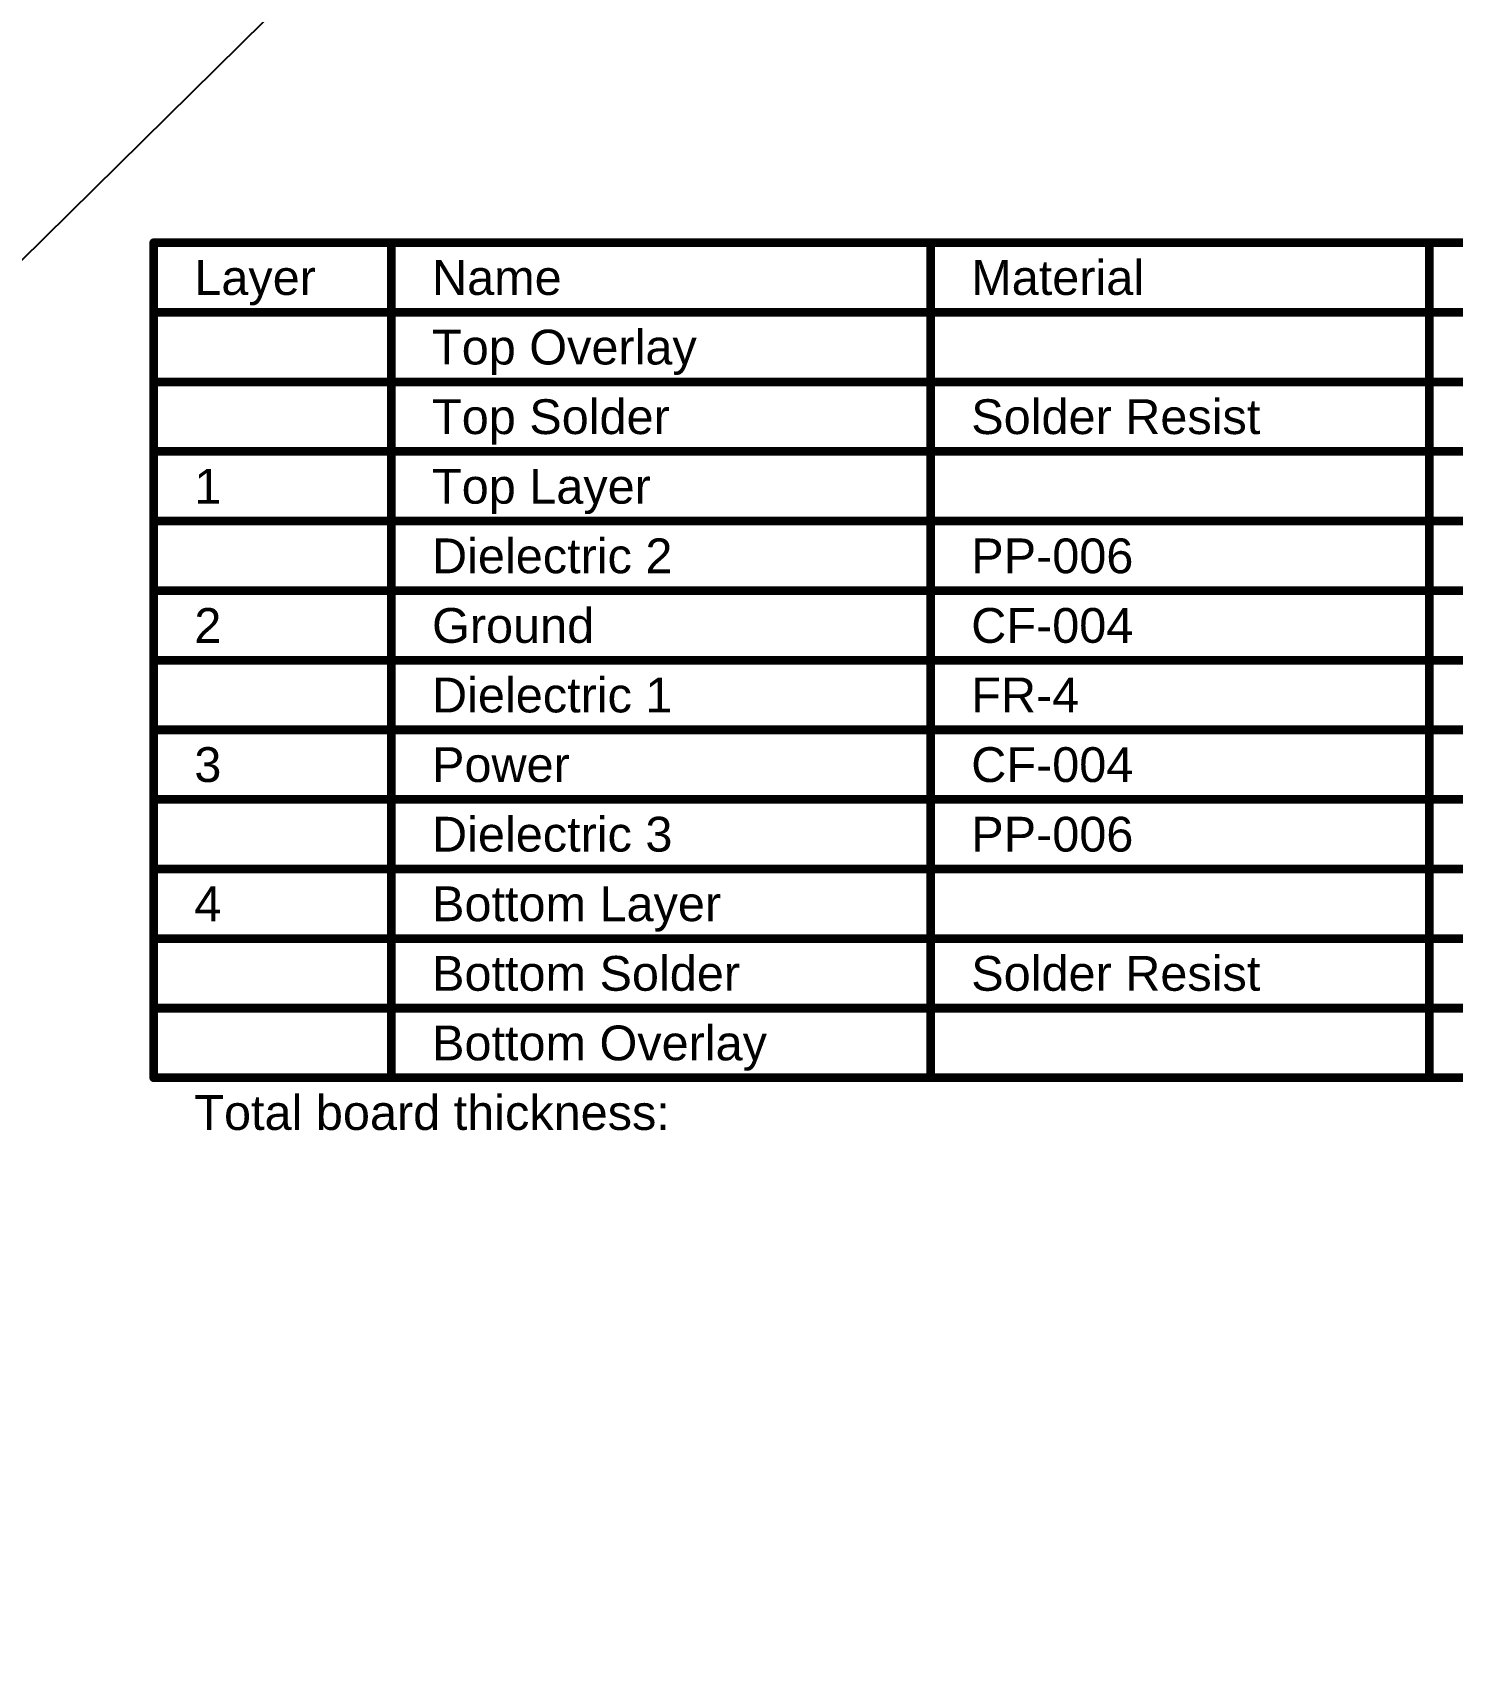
# Model space of a CAD drawing. Header units: inches. Extents: x -18 to 5357, y -8 to 5291.
# Drawn here: x 70.3 to 132.5, y 14.6 to 86.3 of the extents above; entities that cross this region are included whole.
import ezdxf

# ---------------------------------------------------------------- set-up
doc = ezdxf.new("R2010")
doc.units = ezdxf.units.IN
doc.layers.add('Fabrication', color=76, linetype='Continuous')
doc.layers.add('Top Solder', color=216, linetype='Continuous')
doc.styles.add('Arial', font='', dxfattribs={"height": 0.2})
doc.styles.get('Arial').set_extended_font_data('Arial')

# ---------------------------------------------------------------- blocks, each defined once
blk = doc.blocks.new('14_VSON__4_3__21')
at = {"layer": 'Top Solder'}
blk.add_line((-0.868, -2.278), (-5350.816, -5279.07), dxfattribs=at)

msp = doc.modelspace()

# ---------------------------------------------------------------- linework, layer by layer
at = {"layer": 'Fabrication'}
for points in [[(75.58, 77.089, 0.381, 0.381, 0), (190.865, 77.089, 0.381, 0.381, 0)], [(75.58, 40.513, 0.381, 0.381, 0), (75.58, 77.089, 0.381, 0.381, 0)], [(85.991, 40.513, 0.381, 0.381, 0), (85.991, 77.089, 0.381, 0.381, 0)], [(109.607, 40.513, 0.381, 0.381, 0), (109.607, 77.089, 0.381, 0.381, 0)], [(131.445, 40.513, 0.381, 0.381, 0), (131.445, 77.089, 0.381, 0.381, 0)], [(75.58, 74.041, 0.381, 0.381, 0), (190.865, 74.041, 0.381, 0.381, 0)], [(75.58, 70.993, 0.381, 0.381, 0), (85.991, 70.993, 0.381, 0.381, 0)], [(85.991, 70.993, 0.381, 0.381, 0), (109.607, 70.993, 0.381, 0.381, 0)], [(109.607, 70.993, 0.381, 0.381, 0), (131.445, 70.993, 0.381, 0.381, 0)], [(131.445, 70.993, 0.381, 0.381, 0), (147.951, 70.993, 0.381, 0.381, 0)], [(75.58, 67.945, 0.381, 0.381, 0), (85.991, 67.945, 0.381, 0.381, 0)], [(85.991, 67.945, 0.381, 0.381, 0), (109.607, 67.945, 0.381, 0.381, 0)], [(109.607, 67.945, 0.381, 0.381, 0), (131.445, 67.945, 0.381, 0.381, 0)], [(131.445, 67.945, 0.381, 0.381, 0), (147.951, 67.945, 0.381, 0.381, 0)], [(75.58, 64.897, 0.381, 0.381, 0), (85.991, 64.897, 0.381, 0.381, 0)], [(85.991, 64.897, 0.381, 0.381, 0), (109.607, 64.897, 0.381, 0.381, 0)], [(109.607, 64.897, 0.381, 0.381, 0), (131.445, 64.897, 0.381, 0.381, 0)], [(131.445, 64.897, 0.381, 0.381, 0), (147.951, 64.897, 0.381, 0.381, 0)], [(75.58, 61.849, 0.381, 0.381, 0), (85.991, 61.849, 0.381, 0.381, 0)], [(85.991, 61.849, 0.381, 0.381, 0), (109.607, 61.849, 0.381, 0.381, 0)], [(109.607, 61.849, 0.381, 0.381, 0), (131.445, 61.849, 0.381, 0.381, 0)], [(131.445, 61.849, 0.381, 0.381, 0), (147.951, 61.849, 0.381, 0.381, 0)], [(75.58, 58.801, 0.381, 0.381, 0), (85.991, 58.801, 0.381, 0.381, 0)], [(85.991, 58.801, 0.381, 0.381, 0), (109.607, 58.801, 0.381, 0.381, 0)], [(109.607, 58.801, 0.381, 0.381, 0), (131.445, 58.801, 0.381, 0.381, 0)], [(131.445, 58.801, 0.381, 0.381, 0), (147.951, 58.801, 0.381, 0.381, 0)], [(75.58, 55.753, 0.381, 0.381, 0), (85.991, 55.753, 0.381, 0.381, 0)], [(85.991, 55.753, 0.381, 0.381, 0), (109.607, 55.753, 0.381, 0.381, 0)], [(109.607, 55.753, 0.381, 0.381, 0), (131.445, 55.753, 0.381, 0.381, 0)], [(131.445, 55.753, 0.381, 0.381, 0), (147.951, 55.753, 0.381, 0.381, 0)], [(75.58, 52.705, 0.381, 0.381, 0), (85.991, 52.705, 0.381, 0.381, 0)], [(85.991, 52.705, 0.381, 0.381, 0), (109.607, 52.705, 0.381, 0.381, 0)], [(109.607, 52.705, 0.381, 0.381, 0), (131.445, 52.705, 0.381, 0.381, 0)], [(131.445, 52.705, 0.381, 0.381, 0), (147.951, 52.705, 0.381, 0.381, 0)], [(75.58, 49.657, 0.381, 0.381, 0), (85.991, 49.657, 0.381, 0.381, 0)], [(85.991, 49.657, 0.381, 0.381, 0), (109.607, 49.657, 0.381, 0.381, 0)], [(109.607, 49.657, 0.381, 0.381, 0), (131.445, 49.657, 0.381, 0.381, 0)], [(131.445, 49.657, 0.381, 0.381, 0), (147.951, 49.657, 0.381, 0.381, 0)], [(75.58, 46.609, 0.381, 0.381, 0), (85.991, 46.609, 0.381, 0.381, 0)], [(85.991, 46.609, 0.381, 0.381, 0), (109.607, 46.609, 0.381, 0.381, 0)], [(109.607, 46.609, 0.381, 0.381, 0), (131.445, 46.609, 0.381, 0.381, 0)], [(131.445, 46.609, 0.381, 0.381, 0), (147.951, 46.609, 0.381, 0.381, 0)], [(75.58, 43.561, 0.381, 0.381, 0), (85.991, 43.561, 0.381, 0.381, 0)], [(85.991, 43.561, 0.381, 0.381, 0), (109.607, 43.561, 0.381, 0.381, 0)], [(109.607, 43.561, 0.381, 0.381, 0), (131.445, 43.561, 0.381, 0.381, 0)], [(131.445, 43.561, 0.381, 0.381, 0), (147.951, 43.561, 0.381, 0.381, 0)], [(75.58, 40.513, 0.381, 0.381, 0), (85.991, 40.513, 0.381, 0.381, 0)], [(85.991, 40.513, 0.381, 0.381, 0), (109.607, 40.513, 0.381, 0.381, 0)], [(109.607, 40.513, 0.381, 0.381, 0), (131.445, 40.513, 0.381, 0.381, 0)], [(131.445, 40.513, 0.381, 0.381, 0), (147.951, 40.513, 0.381, 0.381, 0)]]:
    msp.add_lwpolyline(points, format="xyseb", dxfattribs=at)
for points in [[(75.484, 77.089, 0.191, 0.191, 1), (75.675, 77.089, 0.191, 0.191, 1)], [(75.484, 77.089, 0.191, 0.191, 1), (75.675, 77.089, 0.191, 0.191, 1)], [(85.896, 77.089, 0.191, 0.191, 1), (86.087, 77.089, 0.191, 0.191, 1)], [(109.512, 77.089, 0.191, 0.191, 1), (109.702, 77.089, 0.191, 0.191, 1)], [(131.35, 77.089, 0.191, 0.191, 1), (131.54, 77.089, 0.191, 0.191, 1)], [(75.484, 74.041, 0.191, 0.191, 1), (75.675, 74.041, 0.191, 0.191, 1)], [(75.484, 70.993, 0.191, 0.191, 1), (75.675, 70.993, 0.191, 0.191, 1)], [(85.896, 70.993, 0.191, 0.191, 1), (86.087, 70.993, 0.191, 0.191, 1)], [(85.896, 70.993, 0.191, 0.191, 1), (86.087, 70.993, 0.191, 0.191, 1)], [(109.512, 70.993, 0.191, 0.191, 1), (109.702, 70.993, 0.191, 0.191, 1)], [(109.512, 70.993, 0.191, 0.191, 1), (109.702, 70.993, 0.191, 0.191, 1)], [(131.35, 70.993, 0.191, 0.191, 1), (131.54, 70.993, 0.191, 0.191, 1)], [(131.35, 70.993, 0.191, 0.191, 1), (131.54, 70.993, 0.191, 0.191, 1)], [(75.484, 67.945, 0.191, 0.191, 1), (75.675, 67.945, 0.191, 0.191, 1)], [(85.896, 67.945, 0.191, 0.191, 1), (86.087, 67.945, 0.191, 0.191, 1)], [(85.896, 67.945, 0.191, 0.191, 1), (86.087, 67.945, 0.191, 0.191, 1)], [(109.512, 67.945, 0.191, 0.191, 1), (109.702, 67.945, 0.191, 0.191, 1)], [(109.512, 67.945, 0.191, 0.191, 1), (109.702, 67.945, 0.191, 0.191, 1)], [(131.35, 67.945, 0.191, 0.191, 1), (131.54, 67.945, 0.191, 0.191, 1)], [(131.35, 67.945, 0.191, 0.191, 1), (131.54, 67.945, 0.191, 0.191, 1)], [(75.484, 64.897, 0.191, 0.191, 1), (75.675, 64.897, 0.191, 0.191, 1)], [(85.896, 64.897, 0.191, 0.191, 1), (86.087, 64.897, 0.191, 0.191, 1)], [(85.896, 64.897, 0.191, 0.191, 1), (86.087, 64.897, 0.191, 0.191, 1)], [(109.512, 64.897, 0.191, 0.191, 1), (109.702, 64.897, 0.191, 0.191, 1)], [(109.512, 64.897, 0.191, 0.191, 1), (109.702, 64.897, 0.191, 0.191, 1)], [(131.35, 64.897, 0.191, 0.191, 1), (131.54, 64.897, 0.191, 0.191, 1)], [(131.35, 64.897, 0.191, 0.191, 1), (131.54, 64.897, 0.191, 0.191, 1)], [(75.484, 61.849, 0.191, 0.191, 1), (75.675, 61.849, 0.191, 0.191, 1)], [(85.896, 61.849, 0.191, 0.191, 1), (86.087, 61.849, 0.191, 0.191, 1)], [(85.896, 61.849, 0.191, 0.191, 1), (86.087, 61.849, 0.191, 0.191, 1)], [(109.512, 61.849, 0.191, 0.191, 1), (109.702, 61.849, 0.191, 0.191, 1)], [(109.512, 61.849, 0.191, 0.191, 1), (109.702, 61.849, 0.191, 0.191, 1)], [(131.35, 61.849, 0.191, 0.191, 1), (131.54, 61.849, 0.191, 0.191, 1)], [(131.35, 61.849, 0.191, 0.191, 1), (131.54, 61.849, 0.191, 0.191, 1)], [(75.484, 58.801, 0.191, 0.191, 1), (75.675, 58.801, 0.191, 0.191, 1)], [(85.896, 58.801, 0.191, 0.191, 1), (86.087, 58.801, 0.191, 0.191, 1)], [(85.896, 58.801, 0.191, 0.191, 1), (86.087, 58.801, 0.191, 0.191, 1)], [(109.512, 58.801, 0.191, 0.191, 1), (109.702, 58.801, 0.191, 0.191, 1)], [(109.512, 58.801, 0.191, 0.191, 1), (109.702, 58.801, 0.191, 0.191, 1)], [(131.35, 58.801, 0.191, 0.191, 1), (131.54, 58.801, 0.191, 0.191, 1)], [(131.35, 58.801, 0.191, 0.191, 1), (131.54, 58.801, 0.191, 0.191, 1)], [(75.484, 55.753, 0.191, 0.191, 1), (75.675, 55.753, 0.191, 0.191, 1)], [(85.896, 55.753, 0.191, 0.191, 1), (86.087, 55.753, 0.191, 0.191, 1)], [(85.896, 55.753, 0.191, 0.191, 1), (86.087, 55.753, 0.191, 0.191, 1)], [(109.512, 55.753, 0.191, 0.191, 1), (109.702, 55.753, 0.191, 0.191, 1)], [(109.512, 55.753, 0.191, 0.191, 1), (109.702, 55.753, 0.191, 0.191, 1)], [(131.35, 55.753, 0.191, 0.191, 1), (131.54, 55.753, 0.191, 0.191, 1)], [(131.35, 55.753, 0.191, 0.191, 1), (131.54, 55.753, 0.191, 0.191, 1)], [(75.484, 52.705, 0.191, 0.191, 1), (75.675, 52.705, 0.191, 0.191, 1)], [(85.896, 52.705, 0.191, 0.191, 1), (86.087, 52.705, 0.191, 0.191, 1)], [(85.896, 52.705, 0.191, 0.191, 1), (86.087, 52.705, 0.191, 0.191, 1)], [(109.512, 52.705, 0.191, 0.191, 1), (109.702, 52.705, 0.191, 0.191, 1)], [(109.512, 52.705, 0.191, 0.191, 1), (109.702, 52.705, 0.191, 0.191, 1)], [(131.35, 52.705, 0.191, 0.191, 1), (131.54, 52.705, 0.191, 0.191, 1)], [(131.35, 52.705, 0.191, 0.191, 1), (131.54, 52.705, 0.191, 0.191, 1)], [(75.484, 49.657, 0.191, 0.191, 1), (75.675, 49.657, 0.191, 0.191, 1)], [(85.896, 49.657, 0.191, 0.191, 1), (86.087, 49.657, 0.191, 0.191, 1)], [(85.896, 49.657, 0.191, 0.191, 1), (86.087, 49.657, 0.191, 0.191, 1)], [(109.512, 49.657, 0.191, 0.191, 1), (109.702, 49.657, 0.191, 0.191, 1)], [(109.512, 49.657, 0.191, 0.191, 1), (109.702, 49.657, 0.191, 0.191, 1)], [(131.35, 49.657, 0.191, 0.191, 1), (131.54, 49.657, 0.191, 0.191, 1)], [(131.35, 49.657, 0.191, 0.191, 1), (131.54, 49.657, 0.191, 0.191, 1)], [(75.484, 46.609, 0.191, 0.191, 1), (75.675, 46.609, 0.191, 0.191, 1)], [(85.896, 46.609, 0.191, 0.191, 1), (86.087, 46.609, 0.191, 0.191, 1)], [(85.896, 46.609, 0.191, 0.191, 1), (86.087, 46.609, 0.191, 0.191, 1)], [(109.512, 46.609, 0.191, 0.191, 1), (109.702, 46.609, 0.191, 0.191, 1)], [(109.512, 46.609, 0.191, 0.191, 1), (109.702, 46.609, 0.191, 0.191, 1)], [(131.35, 46.609, 0.191, 0.191, 1), (131.54, 46.609, 0.191, 0.191, 1)], [(131.35, 46.609, 0.191, 0.191, 1), (131.54, 46.609, 0.191, 0.191, 1)], [(75.484, 43.561, 0.191, 0.191, 1), (75.675, 43.561, 0.191, 0.191, 1)], [(85.896, 43.561, 0.191, 0.191, 1), (86.087, 43.561, 0.191, 0.191, 1)], [(85.896, 43.561, 0.191, 0.191, 1), (86.087, 43.561, 0.191, 0.191, 1)], [(109.512, 43.561, 0.191, 0.191, 1), (109.702, 43.561, 0.191, 0.191, 1)], [(109.512, 43.561, 0.191, 0.191, 1), (109.702, 43.561, 0.191, 0.191, 1)], [(131.35, 43.561, 0.191, 0.191, 1), (131.54, 43.561, 0.191, 0.191, 1)], [(131.35, 43.561, 0.191, 0.191, 1), (131.54, 43.561, 0.191, 0.191, 1)], [(75.484, 40.513, 0.191, 0.191, 1), (75.675, 40.513, 0.191, 0.191, 1)], [(75.484, 40.513, 0.191, 0.191, 1), (75.675, 40.513, 0.191, 0.191, 1)], [(85.896, 40.513, 0.191, 0.191, 1), (86.087, 40.513, 0.191, 0.191, 1)], [(85.896, 40.513, 0.191, 0.191, 1), (86.087, 40.513, 0.191, 0.191, 1)], [(85.896, 40.513, 0.191, 0.191, 1), (86.087, 40.513, 0.191, 0.191, 1)], [(109.512, 40.513, 0.191, 0.191, 1), (109.702, 40.513, 0.191, 0.191, 1)], [(109.512, 40.513, 0.191, 0.191, 1), (109.702, 40.513, 0.191, 0.191, 1)], [(109.512, 40.513, 0.191, 0.191, 1), (109.702, 40.513, 0.191, 0.191, 1)], [(131.35, 40.513, 0.191, 0.191, 1), (131.54, 40.513, 0.191, 0.191, 1)], [(131.35, 40.513, 0.191, 0.191, 1), (131.54, 40.513, 0.191, 0.191, 1)], [(131.35, 40.513, 0.191, 0.191, 1), (131.54, 40.513, 0.191, 0.191, 1)]]:
    msp.add_lwpolyline(points, format="xyseb", close=True, dxfattribs=at)

# ---------------------------------------------------------------- block references
at = {"rotation": 180}
msp.add_blockref('14_VSON__4_3__21', (6.397, 12.368), dxfattribs=at)

# ---------------------------------------------------------------- texts
at = {"layer": 'Fabrication', "style": 'Arial'}
for s, p in [('Layer', (77.358, 74.803)), ('Name', (87.769, 74.803)), ('Material', (111.385, 74.803)), ('Top Overlay', (87.769, 71.755)), ('Top Solder', (87.769, 68.707)), ('Solder Resist', (111.385, 68.707)), ('1', (77.358, 65.659)), ('Top Layer', (87.769, 65.659)), ('Dielectric 2', (87.769, 62.611)), ('PP-006', (111.385, 62.611)), ('2', (77.358, 59.563)), ('Ground', (87.769, 59.563)), ('CF-004', (111.385, 59.563)), ('Dielectric 1', (87.769, 56.515)), ('FR-4', (111.385, 56.515)), ('3', (77.358, 53.467)), ('Power', (87.769, 53.467)), ('CF-004', (111.385, 53.467)), ('Dielectric 3', (87.769, 50.419)), ('PP-006', (111.385, 50.419)), ('4', (77.358, 47.371)), ('Bottom Layer', (87.769, 47.371)), ('Bottom Solder', (87.769, 44.323)), ('Solder Resist', (111.385, 44.323)), ('Bottom Overlay', (87.769, 41.275)), ('Total board thickness:', (77.358, 38.227))]:
    msp.add_text(s, height=1.524, dxfattribs=at).set_placement(p)

doc.saveas('drawing.dxf')
